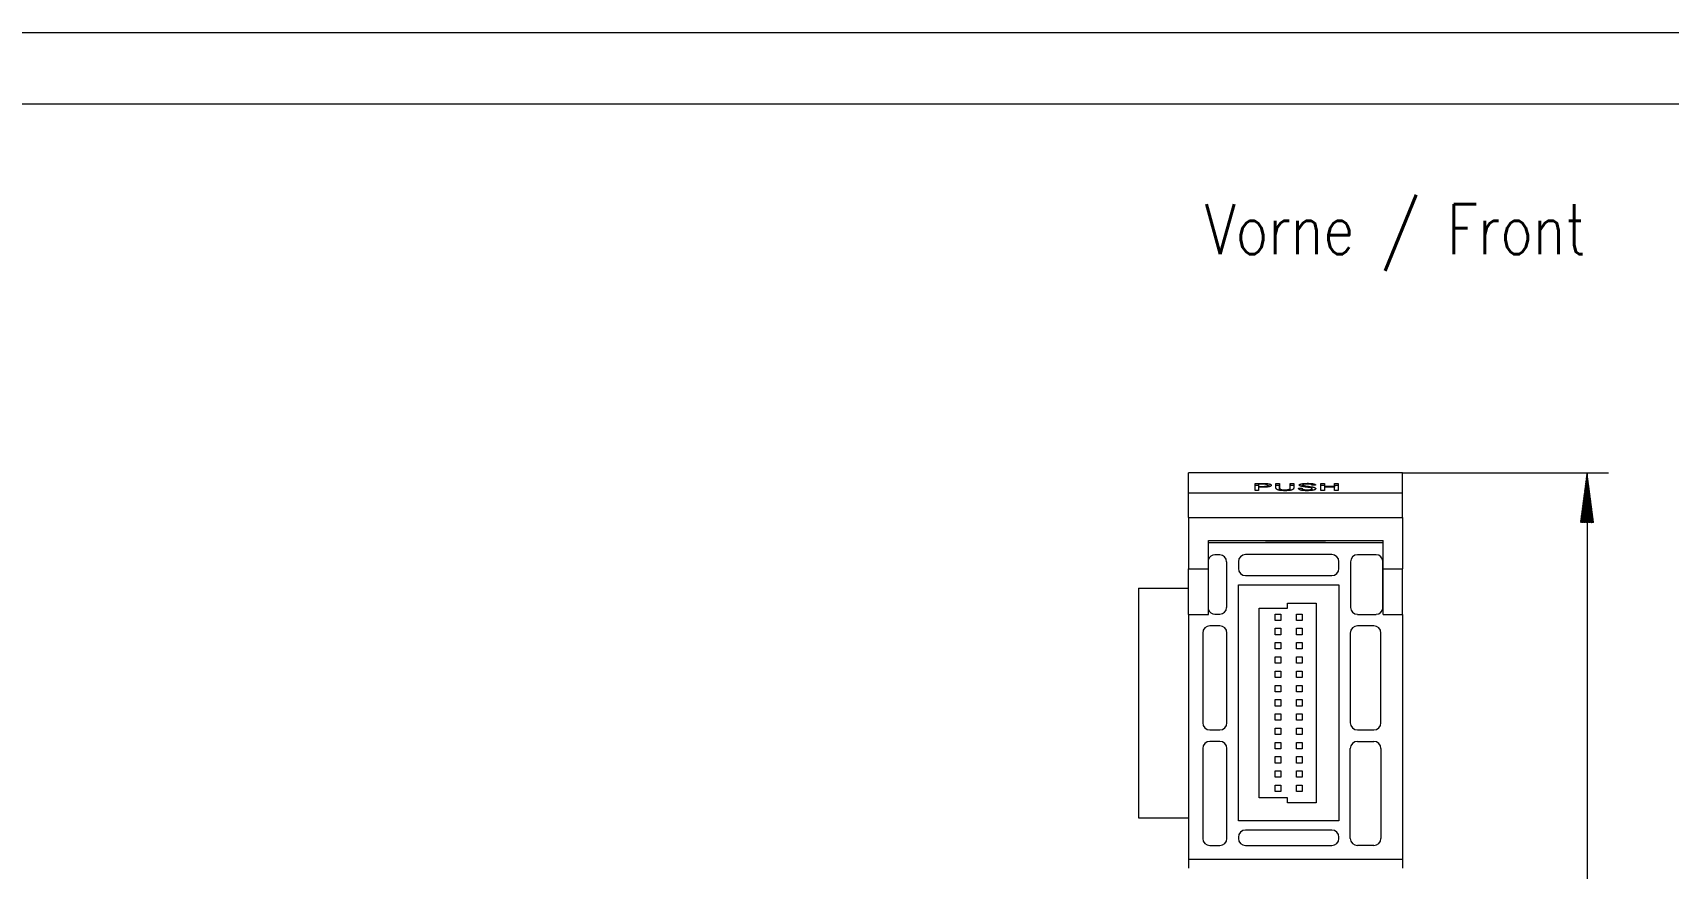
# Model space of a CAD drawing. Header units: millimetres. Extents: x 0 to 420, y 0 to 297.
# Drawn here: x 114.7 to 229.4, y 238.4 to 297 of the extents above; entities that cross this region are included whole.
import ezdxf

# ---------------------------------------------------------------- set-up
doc = ezdxf.new("R2010")
doc.units = ezdxf.units.MM
for name, color, linetype in [('1', 7, 'Continuous'), ('106', 7, 'Continuous'), ('201', 7, 'Continuous')]:
    doc.layers.add(name, color=color, linetype=linetype)
doc.styles.add('latin_extended', font='simplex.shx')

msp = doc.modelspace()

# ---------------------------------------------------------------- hatches: boundary and pattern name
at = {"layer": '106', "linetype": 'Continuous', "lineweight": 13}
h = msp.add_hatch(dxfattribs=at)
h.set_pattern_fill('ANSI31', scale=0.0062, style=0)
h.paths.add_polyline_path([(223.68, 266.14), (224.14, 262.64), (223.21, 262.64)], flags=0)

# ---------------------------------------------------------------- linework, layer by layer
at = {"layer": '1', "color": 7, "linetype": 'Continuous', "lineweight": 13}
for p, q in [((210.73, 266.14), (195.73, 266.14)), ((195.73, 264.7), (195.73, 266.14)), ((210.73, 264.7), (210.73, 266.14)), ((200.4, 264.89), (200.4, 265.39)), ((200.65, 265.34), (200.65, 265.18)), ((200.65, 265.18), (200.65, 265.12)), ((200.65, 265.12), (200.65, 264.89)), ((201.28, 265.14), (201.28, 265.26)), ((201.86, 265.39), (202.12, 265.39)), ((201.86, 265.2), (201.86, 265.31)), ((202.12, 265.24), (201.86, 265.24)), ((201.86, 265.13), (201.86, 265.15)), ((202.12, 265.39), (202.12, 265.24)), ((202.87, 265.39), (202.87, 265.24)), ((202.87, 265.39), (203.12, 265.39)), ((203.12, 265.24), (202.87, 265.24)), ((202.87, 264.88), (202.87, 265.11)), ((203.12, 265.16), (203.12, 265.11)), ((203.45, 265.05), (203.71, 265.05)), ((203.71, 265.05), (203.71, 264.9)), ((203.76, 265.28), (203.76, 265.17)), ((204.38, 265.26), (204.38, 265.27)), ((204.64, 265.26), (204.38, 265.26)), ((204.4, 264.9), (204.4, 265.02)), ((205.01, 265.39), (205.27, 265.39)), ((205.01, 264.89), (205.01, 265.39)), ((205.27, 265.24), (205.01, 265.24)), ((205.27, 265.39), (205.27, 265.19)), ((205.27, 265.19), (205.27, 265.13)), ((205.27, 265.19), (205.97, 265.19)), ((205.97, 265.13), (205.27, 265.13)), ((205.27, 265.13), (205.27, 264.89)), ((205.97, 265.39), (206.23, 265.39)), ((205.97, 265.19), (205.97, 265.39)), ((206.23, 265.24), (205.97, 265.24)), ((205.97, 265.19), (205.97, 265.13)), ((205.97, 264.89), (205.97, 265.13)), ((206.23, 265.39), (206.23, 264.89)), ((195.73, 263), (195.73, 264.7)), ((210.73, 264.7), (195.73, 264.7)), ((200.65, 264.89), (200.4, 264.89)), ((205.27, 264.89), (205.01, 264.89)), ((206.23, 264.89), (205.97, 264.89)), ((210.73, 263), (210.73, 264.7)), ((195.73, 263), (210.73, 263)), ((195.73, 263), (195.73, 259.4)), ((210.73, 263), (210.73, 259.4)), ((197.13, 259.4), (197.13, 261.38)), ((197.13, 261.38), (209.38, 261.38)), ((197.13, 261.25), (209.38, 261.25)), ((197.93, 260.38), (197.58, 260.38)), ((205.78, 260.4), (199.73, 260.4)), ((201.13, 261.34), (201.13, 261.36)), ((201.13, 261.36), (205.33, 261.36)), ((205.33, 261.34), (201.13, 261.34)), ((205.33, 261.36), (205.33, 261.34)), ((208.88, 260.39), (207.58, 260.39)), ((209.38, 259.4), (209.38, 261.38)), ((195.73, 259.4), (197.13, 259.4)), ((195.73, 256.2), (195.73, 259.4)), ((197.13, 256.2), (197.13, 259.4)), ((198.41, 256.7), (198.41, 259.9)), ((199.23, 259.9), (199.23, 259.43)), ((206.28, 259.43), (206.28, 259.9)), ((207.1, 259.9), (207.1, 256.7)), ((209.37, 256.7), (209.37, 259.9)), ((209.38, 259.4), (210.73, 259.4)), ((209.38, 256.2), (209.38, 259.4)), ((210.73, 256.2), (210.73, 259.4)), ((192.23, 258.05), (192.23, 241.95)), ((192.23, 258.05), (195.73, 258.05)), ((199.23, 241.73), (199.23, 258.28)), ((199.23, 258.28), (206.28, 258.28)), ((199.73, 258.93), (205.78, 258.93)), ((206.28, 258.28), (206.28, 241.73)), ((202.68, 256.65), (202.68, 257)), ((202.68, 257), (204.68, 257)), ((204.68, 257), (204.68, 243)), ((195.73, 256.2), (195.73, 239.05)), ((195.73, 256.2), (197.13, 256.2)), ((197.58, 256.22), (197.93, 256.22)), ((200.68, 256.65), (202.68, 256.65)), ((200.68, 243.35), (200.68, 256.65)), ((201.81, 256.23), (202.21, 256.23)), ((201.81, 255.78), (201.81, 256.23)), ((202.21, 255.78), (201.81, 255.78)), ((202.21, 256.23), (202.21, 255.78)), ((203.31, 255.78), (203.31, 256.23)), ((203.31, 256.23), (203.71, 256.23)), ((203.71, 255.78), (203.31, 255.78)), ((203.71, 256.23), (203.71, 255.78)), ((207.58, 256.21), (208.88, 256.21)), ((209.38, 256.2), (210.73, 256.2)), ((210.73, 256.2), (210.73, 239.05)), ((196.73, 254.9), (196.73, 248.6)), ((197.93, 255.4), (197.23, 255.4)), ((198.43, 248.6), (198.43, 254.9)), ((201.81, 255.23), (202.21, 255.23)), ((201.81, 254.78), (201.81, 255.23)), ((202.21, 254.78), (201.81, 254.78)), ((202.21, 255.23), (202.21, 254.78)), ((203.31, 254.78), (203.31, 255.23)), ((203.31, 255.23), (203.71, 255.23)), ((203.71, 254.78), (203.31, 254.78)), ((203.71, 255.23), (203.71, 254.78)), ((207.08, 254.9), (207.08, 248.6)), ((208.73, 255.4), (207.58, 255.4)), ((209.23, 248.6), (209.23, 254.9)), ((201.81, 254.23), (202.21, 254.23)), ((201.81, 253.78), (201.81, 254.23)), ((202.21, 253.78), (201.81, 253.78)), ((202.21, 254.23), (202.21, 253.78)), ((203.31, 254.23), (203.71, 254.23)), ((203.31, 253.78), (203.31, 254.23)), ((203.71, 253.78), (203.31, 253.78)), ((203.71, 254.23), (203.71, 253.78)), ((201.81, 252.78), (201.81, 253.23)), ((201.81, 253.23), (202.21, 253.23)), ((202.21, 252.78), (201.81, 252.78)), ((202.21, 253.23), (202.21, 252.78)), ((203.31, 253.23), (203.71, 253.23)), ((203.31, 252.78), (203.31, 253.23)), ((203.71, 252.78), (203.31, 252.78)), ((203.71, 253.23), (203.71, 252.78)), ((201.81, 251.78), (201.81, 252.23)), ((201.81, 252.23), (202.21, 252.23)), ((202.21, 251.78), (201.81, 251.78)), ((201.81, 250.78), (201.81, 251.23)), ((201.81, 251.23), (202.21, 251.23)), ((202.21, 252.23), (202.21, 251.78)), ((202.21, 251.23), (202.21, 250.78)), ((203.31, 252.23), (203.71, 252.23)), ((203.31, 251.78), (203.31, 252.23)), ((203.71, 251.78), (203.31, 251.78)), ((203.31, 251.23), (203.71, 251.23)), ((203.31, 250.78), (203.31, 251.23)), ((203.71, 252.23), (203.71, 251.78)), ((203.71, 251.23), (203.71, 250.78)), ((202.21, 250.78), (201.81, 250.78)), ((201.81, 250.23), (202.21, 250.23)), ((201.81, 249.78), (201.81, 250.23)), ((202.21, 250.23), (202.21, 249.78)), ((203.71, 250.78), (203.31, 250.78)), ((203.31, 250.23), (203.71, 250.23)), ((203.31, 249.78), (203.31, 250.23)), ((203.71, 250.23), (203.71, 249.78)), ((202.21, 249.78), (201.81, 249.78)), ((201.81, 248.78), (201.81, 249.23)), ((201.81, 249.23), (202.21, 249.23)), ((202.21, 249.23), (202.21, 248.78)), ((203.71, 249.78), (203.31, 249.78)), ((203.31, 249.23), (203.71, 249.23)), ((203.31, 248.78), (203.31, 249.23)), ((203.71, 249.23), (203.71, 248.78)), ((197.23, 248.1), (197.93, 248.1)), ((202.21, 248.78), (201.81, 248.78)), ((201.81, 247.78), (201.81, 248.23)), ((201.81, 248.23), (202.21, 248.23)), ((202.21, 247.78), (201.81, 247.78)), ((202.21, 248.23), (202.21, 247.78)), ((203.71, 248.78), (203.31, 248.78)), ((203.31, 248.23), (203.71, 248.23)), ((203.31, 247.78), (203.31, 248.23)), ((203.71, 247.78), (203.31, 247.78)), ((203.71, 248.23), (203.71, 247.78)), ((207.58, 248.1), (208.73, 248.1)), ((196.73, 246.8), (196.73, 240.5)), ((197.93, 247.3), (197.23, 247.3)), ((198.43, 240.5), (198.43, 246.8)), ((201.81, 247.23), (202.21, 247.23)), ((201.81, 246.78), (201.81, 247.23)), ((202.21, 246.78), (201.81, 246.78)), ((202.21, 247.23), (202.21, 246.78)), ((203.31, 246.78), (203.31, 247.23)), ((203.31, 247.23), (203.71, 247.23)), ((203.71, 246.78), (203.31, 246.78)), ((203.71, 247.23), (203.71, 246.78)), ((207.08, 240.5), (207.08, 246.8)), ((207.58, 247.3), (208.73, 247.3)), ((209.23, 246.8), (209.23, 240.5)), ((201.81, 246.23), (202.21, 246.23)), ((201.81, 245.78), (201.81, 246.23)), ((202.21, 245.78), (201.81, 245.78)), ((202.21, 246.23), (202.21, 245.78)), ((203.31, 245.78), (203.31, 246.23)), ((203.31, 246.23), (203.71, 246.23)), ((203.71, 245.78), (203.31, 245.78)), ((203.71, 246.23), (203.71, 245.78)), ((201.81, 244.78), (201.81, 245.23)), ((201.81, 245.23), (202.21, 245.23)), ((202.21, 244.78), (201.81, 244.78)), ((202.21, 245.23), (202.21, 244.78)), ((203.31, 245.23), (203.71, 245.23)), ((203.31, 244.78), (203.31, 245.23)), ((203.71, 244.78), (203.31, 244.78)), ((203.71, 245.23), (203.71, 244.78)), ((202.68, 243.35), (200.68, 243.35)), ((201.81, 243.78), (201.81, 244.23)), ((201.81, 244.23), (202.21, 244.23)), ((202.21, 243.78), (201.81, 243.78)), ((202.21, 244.23), (202.21, 243.78)), ((202.68, 243), (202.68, 243.35)), ((203.31, 244.23), (203.71, 244.23)), ((203.31, 243.78), (203.31, 244.23)), ((203.71, 243.78), (203.31, 243.78)), ((203.71, 244.23), (203.71, 243.78)), ((204.68, 243), (202.68, 243)), ((192.23, 241.95), (195.73, 241.95)), ((206.28, 241.73), (199.23, 241.73)), ((205.78, 241.08), (199.73, 241.08)), ((197.23, 240), (197.93, 240)), ((199.23, 240.58), (199.23, 240.5)), ((199.73, 240), (205.78, 240)), ((206.28, 240.5), (206.28, 240.58)), ((208.73, 240), (207.58, 240)), ((195.73, 239.05), (195.73, 238.4)), ((195.73, 239.05), (210.73, 239.05)), ((210.73, 239.05), (210.73, 238.4))]:
    msp.add_line(p, q, dxfattribs=at)
for centre, radius, start, end in [((197.58, 259.9), 0.478, 90, 160.2308), ((197.93, 259.9), 0.478, 0, 90), ((199.73, 259.9), 0.5, 90, 180), ((205.78, 259.9), 0.5, 0, 90), ((207.58, 259.9), 0.487, 90, 180), ((208.88, 259.9), 0.487, 0, 90), ((199.73, 259.43), 0.5, 180, 270), ((205.78, 259.43), 0.5, 270, 360), ((197.58, 256.7), 0.478, 199.7692, 270), ((197.93, 256.7), 0.478, 270, 360), ((207.58, 256.7), 0.487, 180, 270), ((208.88, 256.7), 0.487, 270, 360), ((197.23, 254.9), 0.5, 90, 180), ((197.93, 254.9), 0.5, 0, 90), ((207.58, 254.9), 0.5, 90, 180), ((208.73, 254.9), 0.5, 0, 90), ((197.23, 248.6), 0.5, 180, 270), ((197.93, 248.6), 0.5, 270, 360), ((207.58, 248.6), 0.5, 180, 270), ((208.73, 248.6), 0.5, 270, 360), ((197.23, 246.8), 0.5, 90, 180), ((197.93, 246.8), 0.5, 0, 90), ((207.58, 246.8), 0.5, 90, 180), ((208.73, 246.8), 0.5, 0, 90), ((199.73, 240.58), 0.5, 90, 180), ((205.78, 240.58), 0.5, 0, 90), ((197.23, 240.5), 0.5, 180, 270), ((197.93, 240.5), 0.5, 270, 360), ((199.73, 240.5), 0.5, 180, 270), ((205.78, 240.5), 0.5, 270, 360), ((207.58, 240.5), 0.5, 180, 270), ((208.73, 240.5), 0.5, 270, 0)]:
    msp.add_arc(centre, radius, start, end, dxfattribs=at)
for points, knots in [([(200.4, 265.39), (200.51, 265.39), (200.62, 265.39), (200.79, 265.39), (200.84, 265.39), (200.96, 265.39), (201.01, 265.39), (201.1, 265.38), (201.12, 265.38), (201.17, 265.38), (201.18, 265.38), (201.21, 265.38), (201.22, 265.38), (201.26, 265.38), (201.29, 265.37), (201.32, 265.37), (201.34, 265.37), (201.36, 265.36), (201.37, 265.36), (201.4, 265.35), (201.42, 265.35), (201.45, 265.34), (201.45, 265.34), (201.47, 265.33), (201.48, 265.33), (201.51, 265.32), (201.52, 265.31), (201.53, 265.29), (201.54, 265.29), (201.54, 265.28), (201.54, 265.28), (201.54, 265.27), (201.54, 265.26), (201.54, 265.25), (201.54, 265.24), (201.53, 265.23), (201.53, 265.23), (201.53, 265.22), (201.52, 265.22), (201.51, 265.21), (201.5, 265.2), (201.48, 265.19), (201.48, 265.19), (201.46, 265.18), (201.45, 265.18), (201.43, 265.17), (201.41, 265.17), (201.38, 265.16), (201.37, 265.16), (201.35, 265.15), (201.33, 265.15), (201.3, 265.14), (201.27, 265.14), (201.23, 265.14), (201.22, 265.13), (201.19, 265.13), (201.18, 265.13), (201.14, 265.13), (201.11, 265.13), (201.07, 265.13), (201.05, 265.13), (201.02, 265.13), (201.01, 265.12), (200.97, 265.12), (200.94, 265.12), (200.88, 265.12), (200.85, 265.12), (200.76, 265.12), (200.71, 265.12), (200.65, 265.12)], [0, 0, 0, 0, 0.125, 0.125, 0.1875, 0.1875, 0.25, 0.25, 0.28125, 0.28125, 0.296875, 0.296875, 0.3125, 0.3125, 0.34375, 0.34375, 0.359375, 0.359375, 0.375, 0.375, 0.40625, 0.40625, 0.421875, 0.421875, 0.4375, 0.4375, 0.5, 0.5, 0.515625, 0.515625, 0.53125, 0.53125, 0.5625, 0.5625, 0.59375, 0.59375, 0.609375, 0.609375, 0.625, 0.625, 0.65625, 0.65625, 0.671875, 0.671875, 0.6875, 0.6875, 0.71875, 0.71875, 0.734375, 0.734375, 0.75, 0.75, 0.78125, 0.78125, 0.796875, 0.796875, 0.8125, 0.8125, 0.84375, 0.84375, 0.859375, 0.859375, 0.875, 0.875, 0.90625, 0.90625, 0.9375, 0.9375, 1, 1, 1, 1]), ([(200.65, 265.18), (200.68, 265.18), (200.72, 265.18), (200.79, 265.18), (200.83, 265.18), (200.88, 265.18), (200.9, 265.18), (200.93, 265.18), (200.95, 265.18), (200.97, 265.18), (200.98, 265.18), (201, 265.18), (201.01, 265.18), (201.04, 265.18), (201.05, 265.18), (201.09, 265.19), (201.1, 265.19), (201.13, 265.19), (201.15, 265.19), (201.17, 265.2), (201.18, 265.2), (201.19, 265.2), (201.2, 265.2), (201.22, 265.21), (201.23, 265.21), (201.24, 265.22), (201.24, 265.22), (201.25, 265.22), (201.25, 265.22), (201.26, 265.23), (201.27, 265.23), (201.28, 265.24), (201.28, 265.25), (201.28, 265.25), (201.28, 265.26), (201.28, 265.27), (201.28, 265.27), (201.28, 265.28), (201.28, 265.28), (201.28, 265.28), (201.27, 265.28), (201.27, 265.29), (201.26, 265.29), (201.25, 265.3), (201.25, 265.3), (201.24, 265.3), (201.24, 265.31), (201.22, 265.31), (201.21, 265.31), (201.2, 265.32), (201.19, 265.32), (201.18, 265.32), (201.17, 265.32), (201.15, 265.33), (201.13, 265.33), (201.11, 265.33), (201.1, 265.33), (201.09, 265.33), (201.08, 265.34), (201.05, 265.34), (201.04, 265.34), (201, 265.34), (200.98, 265.34), (200.93, 265.34), (200.9, 265.34), (200.84, 265.34), (200.83, 265.34), (200.79, 265.34), (200.77, 265.34), (200.72, 265.34), (200.68, 265.34), (200.65, 265.34)], [0, 0, 0, 0, 0.0625, 0.0625, 0.125, 0.125, 0.15625, 0.15625, 0.1875, 0.1875, 0.203125, 0.203125, 0.21875, 0.21875, 0.25, 0.25, 0.28125, 0.28125, 0.3125, 0.3125, 0.328125, 0.328125, 0.34375, 0.34375, 0.375, 0.375, 0.390625, 0.390625, 0.40625, 0.40625, 0.4375, 0.4375, 0.46875, 0.46875, 0.5, 0.5, 0.53125, 0.53125, 0.546875, 0.546875, 0.5625, 0.5625, 0.59375, 0.59375, 0.609375, 0.609375, 0.625, 0.625, 0.65625, 0.65625, 0.671875, 0.671875, 0.6875, 0.6875, 0.71875, 0.71875, 0.734375, 0.734375, 0.75, 0.75, 0.78125, 0.78125, 0.8125, 0.8125, 0.875, 0.875, 0.90625, 0.90625, 0.9375, 0.9375, 1, 1, 1, 1]), ([(201.45, 265.18), (201.45, 265.18), (201.45, 265.18), (201.43, 265.19), (201.42, 265.19), (201.4, 265.2), (201.39, 265.2), (201.36, 265.21), (201.34, 265.22), (201.31, 265.22), (201.3, 265.22), (201.29, 265.23)], [0, 0, 0, 0, 0.094175, 0.094175, 0.283283, 0.283283, 0.47239, 0.47239, 0.850605, 0.850605, 1, 1, 1, 1]), ([(203.12, 265.39), (203.12, 265.34), (203.12, 265.3), (203.12, 265.23), (203.12, 265.2), (203.12, 265.17), (203.12, 265.15), (203.12, 265.13), (203.12, 265.12), (203.12, 265.11), (203.12, 265.08), (203.12, 265.05), (203.1, 265.02), (203.1, 265.01), (203.09, 265), (203.08, 265), (203.07, 264.98), (203.06, 264.98), (203.04, 264.97), (203.04, 264.96), (203.03, 264.96), (203.02, 264.95), (203, 264.95), (202.99, 264.94), (202.96, 264.93), (202.95, 264.93), (202.94, 264.92), (202.93, 264.92), (202.9, 264.92), (202.88, 264.91), (202.84, 264.9), (202.81, 264.9), (202.78, 264.9), (202.77, 264.89), (202.74, 264.89), (202.73, 264.89), (202.7, 264.89), (202.67, 264.89), (202.62, 264.88), (202.6, 264.88), (202.55, 264.88), (202.52, 264.88), (202.45, 264.88), (202.4, 264.88), (202.32, 264.89), (202.3, 264.89), (202.25, 264.89), (202.22, 264.89), (202.19, 264.9), (202.18, 264.9), (202.15, 264.9), (202.14, 264.9), (202.11, 264.91), (202.09, 264.91), (202.05, 264.92), (202.03, 264.93), (202, 264.94), (201.98, 264.94), (201.96, 264.95), (201.95, 264.96), (201.93, 264.97), (201.93, 264.97), (201.92, 264.98), (201.91, 264.98), (201.89, 265), (201.88, 265.01), (201.87, 265.03), (201.87, 265.04), (201.87, 265.05), (201.86, 265.06), (201.86, 265.08), (201.86, 265.1), (201.86, 265.11), (201.86, 265.13), (201.86, 265.15), (201.86, 265.16), (201.86, 265.2), (201.86, 265.23), (201.86, 265.3), (201.86, 265.34), (201.86, 265.39)], [0, 0, 0, 0, 0.125, 0.125, 0.1875, 0.1875, 0.21875, 0.234375, 0.234375, 0.25, 0.25, 0.3125, 0.3125, 0.328125, 0.328125, 0.34375, 0.34375, 0.359375, 0.359375, 0.367188, 0.367188, 0.375, 0.375, 0.390625, 0.390625, 0.398438, 0.398438, 0.40625, 0.40625, 0.421875, 0.421875, 0.4375, 0.4375, 0.445313, 0.445313, 0.453125, 0.453125, 0.46875, 0.46875, 0.484375, 0.484375, 0.5, 0.5, 0.53125, 0.53125, 0.546875, 0.546875, 0.5625, 0.5625, 0.570313, 0.570313, 0.578125, 0.578125, 0.59375, 0.59375, 0.609375, 0.609375, 0.625, 0.625, 0.640625, 0.640625, 0.648438, 0.648438, 0.65625, 0.65625, 0.6875, 0.6875, 0.703125, 0.703125, 0.71875, 0.71875, 0.75, 0.765625, 0.765625, 0.78125, 0.8125, 0.8125, 0.875, 0.875, 1, 1, 1, 1]), ([(202.12, 265.39), (202.12, 265.37), (202.12, 265.35), (202.12, 265.31), (202.12, 265.29), (202.12, 265.26), (202.12, 265.25), (202.12, 265.23), (202.12, 265.2), (202.12, 265.17), (202.12, 265.13), (202.11, 265.11), (202.12, 265.07), (202.12, 265.06), (202.12, 265.04), (202.13, 265.03), (202.14, 265.01), (202.15, 265.01), (202.16, 265), (202.17, 264.99), (202.18, 264.98), (202.19, 264.98), (202.2, 264.98), (202.2, 264.97), (202.22, 264.97), (202.22, 264.97), (202.24, 264.96), (202.24, 264.96), (202.27, 264.95), (202.29, 264.95), (202.32, 264.95), (202.33, 264.95), (202.35, 264.95), (202.36, 264.95), (202.39, 264.94), (202.41, 264.94), (202.45, 264.94), (202.47, 264.94), (202.52, 264.94), (202.54, 264.94), (202.57, 264.94), (202.58, 264.94), (202.6, 264.94), (202.61, 264.94), (202.64, 264.95), (202.66, 264.95), (202.69, 264.95), (202.7, 264.96), (202.71, 264.96), (202.72, 264.96), (202.75, 264.97), (202.76, 264.97), (202.78, 264.98), (202.79, 264.98), (202.8, 264.98), (202.81, 264.99), (202.82, 264.99), (202.83, 265), (202.84, 265.01), (202.84, 265.01), (202.84, 265.02), (202.85, 265.02), (202.85, 265.03), (202.85, 265.03), (202.86, 265.04), (202.86, 265.05), (202.86, 265.06), (202.86, 265.08), (202.87, 265.1), (202.87, 265.11), (202.87, 265.13), (202.87, 265.14), (202.87, 265.17), (202.87, 265.19), (202.87, 265.23), (202.87, 265.25), (202.87, 265.31), (202.87, 265.35), (202.87, 265.39)], [0, 0, 0, 0, 0.0625, 0.0625, 0.125, 0.125, 0.15625, 0.15625, 0.1875, 0.25, 0.25, 0.3125, 0.3125, 0.34375, 0.34375, 0.375, 0.375, 0.390625, 0.390625, 0.40625, 0.40625, 0.414062, 0.414062, 0.421875, 0.421875, 0.429687, 0.429687, 0.4375, 0.4375, 0.453125, 0.453125, 0.460937, 0.460937, 0.46875, 0.46875, 0.484375, 0.484375, 0.5, 0.5, 0.515625, 0.515625, 0.523437, 0.523437, 0.53125, 0.53125, 0.546875, 0.546875, 0.554687, 0.554687, 0.5625, 0.5625, 0.578125, 0.578125, 0.585937, 0.585937, 0.59375, 0.59375, 0.609375, 0.609375, 0.617187, 0.617187, 0.625, 0.625, 0.640625, 0.640625, 0.65625, 0.65625, 0.6875, 0.6875, 0.71875, 0.71875, 0.75, 0.75, 0.8125, 0.8125, 0.875, 0.875, 1, 1, 1, 1]), ([(202.12, 264.91), (202.12, 264.92), (202.12, 264.92), (202.12, 264.95), (202.12, 264.98), (202.12, 265.02), (202.12, 265.03), (202.12, 265.06), (202.12, 265.07), (202.12, 265.11), (202.12, 265.14), (202.12, 265.19), (202.12, 265.22), (202.12, 265.24)], [0, 0, 0, 0, 0.059709, 0.059709, 0.294781, 0.294781, 0.412318, 0.412318, 0.529854, 0.529854, 0.764927, 0.764927, 1, 1, 1, 1]), ([(204.38, 265.26), (204.38, 265.27), (204.38, 265.27), (204.37, 265.28), (204.37, 265.28), (204.37, 265.29), (204.37, 265.29), (204.36, 265.3), (204.35, 265.31), (204.34, 265.31), (204.34, 265.32), (204.33, 265.32), (204.32, 265.32), (204.31, 265.33), (204.3, 265.33), (204.28, 265.33), (204.27, 265.33), (204.25, 265.34), (204.24, 265.34), (204.22, 265.34), (204.21, 265.34), (204.19, 265.34), (204.18, 265.34), (204.16, 265.34), (204.15, 265.35), (204.11, 265.35), (204.09, 265.35), (204.04, 265.35), (204.02, 265.35), (203.97, 265.34), (203.95, 265.34), (203.92, 265.34), (203.91, 265.34), (203.89, 265.34), (203.88, 265.34), (203.86, 265.33), (203.85, 265.33), (203.83, 265.33), (203.83, 265.33), (203.81, 265.32), (203.8, 265.32), (203.79, 265.31), (203.79, 265.31), (203.78, 265.3), (203.77, 265.3), (203.76, 265.29), (203.76, 265.29), (203.76, 265.28), (203.76, 265.28), (203.76, 265.27), (203.77, 265.27), (203.77, 265.27), (203.78, 265.26), (203.79, 265.25), (203.8, 265.25), (203.81, 265.24), (203.82, 265.24), (203.83, 265.24), (203.85, 265.23), (203.87, 265.23), (203.9, 265.22), (203.92, 265.22), (203.96, 265.21), (203.98, 265.21), (204.02, 265.2), (204.04, 265.2), (204.1, 265.19), (204.14, 265.19), (204.22, 265.17), (204.26, 265.17), (204.32, 265.16), (204.34, 265.16), (204.38, 265.15), (204.4, 265.15), (204.44, 265.14), (204.45, 265.14), (204.48, 265.13), (204.49, 265.13), (204.51, 265.13), (204.51, 265.12), (204.54, 265.12), (204.57, 265.11), (204.59, 265.1), (204.6, 265.09), (204.61, 265.09), (204.62, 265.08), (204.62, 265.08), (204.63, 265.07), (204.64, 265.07), (204.65, 265.05), (204.65, 265.05), (204.65, 265.04), (204.66, 265.03), (204.65, 265.02), (204.65, 265.01), (204.65, 265), (204.64, 264.99), (204.64, 264.99), (204.63, 264.98), (204.63, 264.98), (204.62, 264.97), (204.61, 264.97), (204.6, 264.96), (204.58, 264.95), (204.58, 264.95), (204.57, 264.94), (204.56, 264.94), (204.54, 264.93), (204.52, 264.93), (204.5, 264.92), (204.49, 264.92), (204.47, 264.92), (204.46, 264.91), (204.44, 264.91), (204.42, 264.91), (204.38, 264.9), (204.35, 264.9), (204.32, 264.89), (204.31, 264.89), (204.29, 264.89), (204.28, 264.89), (204.22, 264.89), (204.18, 264.88), (204.11, 264.88), (204.09, 264.88), (204.04, 264.88), (204.02, 264.88), (203.97, 264.88), (203.95, 264.88), (203.9, 264.88), (203.88, 264.89), (203.84, 264.89), (203.82, 264.89), (203.77, 264.89), (203.75, 264.89), (203.71, 264.9), (203.69, 264.9), (203.66, 264.91), (203.65, 264.91), (203.63, 264.91), (203.62, 264.92), (203.6, 264.92), (203.58, 264.93), (203.56, 264.93), (203.55, 264.94), (203.54, 264.94), (203.54, 264.94), (203.52, 264.95), (203.51, 264.96), (203.5, 264.97), (203.5, 264.97), (203.49, 264.98), (203.49, 264.98), (203.47, 264.99), (203.47, 265.01), (203.46, 265.03), (203.45, 265.04), (203.45, 265.05)], [0, 0, 0, 0, 0.015625, 0.015625, 0.023438, 0.023438, 0.03125, 0.03125, 0.046875, 0.046875, 0.054688, 0.054688, 0.0625, 0.0625, 0.070313, 0.070313, 0.078125, 0.078125, 0.085938, 0.085938, 0.09375, 0.09375, 0.101563, 0.101563, 0.109375, 0.109375, 0.125, 0.125, 0.140625, 0.140625, 0.15625, 0.15625, 0.164063, 0.164063, 0.171875, 0.171875, 0.179688, 0.179688, 0.1875, 0.1875, 0.195313, 0.195313, 0.203125, 0.203125, 0.21875, 0.21875, 0.226563, 0.226563, 0.234375, 0.242188, 0.242188, 0.25, 0.25, 0.265625, 0.265625, 0.273438, 0.273438, 0.28125, 0.28125, 0.296875, 0.296875, 0.3125, 0.3125, 0.328125, 0.328125, 0.34375, 0.34375, 0.375, 0.375, 0.40625, 0.40625, 0.421875, 0.421875, 0.4375, 0.4375, 0.453125, 0.453125, 0.460937, 0.460937, 0.46875, 0.46875, 0.484375, 0.5, 0.5, 0.507812, 0.507812, 0.515625, 0.515625, 0.53125, 0.53125, 0.546875, 0.546875, 0.5625, 0.5625, 0.578125, 0.578125, 0.59375, 0.59375, 0.601562, 0.601562, 0.609375, 0.609375, 0.625, 0.625, 0.632812, 0.632812, 0.640625, 0.640625, 0.65625, 0.65625, 0.664062, 0.664062, 0.671875, 0.671875, 0.6875, 0.6875, 0.703125, 0.703125, 0.710938, 0.710938, 0.71875, 0.71875, 0.75, 0.75, 0.765625, 0.765625, 0.78125, 0.78125, 0.796875, 0.796875, 0.8125, 0.8125, 0.828125, 0.828125, 0.84375, 0.84375, 0.859375, 0.859375, 0.867187, 0.867187, 0.875, 0.875, 0.890625, 0.890625, 0.898437, 0.898437, 0.90625, 0.90625, 0.921875, 0.921875, 0.929687, 0.929687, 0.9375, 0.9375, 0.96875, 0.96875, 1, 1, 1, 1]), ([(203.71, 265.05), (203.71, 265.05), (203.71, 265.04), (203.71, 265.03), (203.71, 265.02), (203.72, 265.01), (203.72, 265.01), (203.73, 265), (203.74, 264.99), (203.74, 264.99), (203.75, 264.99), (203.76, 264.98), (203.77, 264.98), (203.78, 264.97), (203.79, 264.97), (203.8, 264.97), (203.81, 264.96), (203.83, 264.96), (203.84, 264.96), (203.87, 264.95), (203.89, 264.95), (203.92, 264.95), (203.93, 264.95), (203.96, 264.95), (203.97, 264.94), (204, 264.94), (204.03, 264.94), (204.06, 264.94), (204.07, 264.94), (204.09, 264.94), (204.11, 264.94), (204.14, 264.95), (204.16, 264.95), (204.2, 264.95), (204.21, 264.95), (204.23, 264.95), (204.24, 264.95), (204.26, 264.96), (204.27, 264.96), (204.29, 264.96), (204.3, 264.96), (204.31, 264.97), (204.32, 264.97), (204.34, 264.97), (204.34, 264.98), (204.36, 264.98), (204.37, 264.99), (204.38, 265), (204.39, 265), (204.39, 265.01), (204.39, 265.01), (204.4, 265.02), (204.4, 265.03), (204.4, 265.03), (204.39, 265.04), (204.39, 265.04), (204.38, 265.05), (204.38, 265.06), (204.37, 265.06), (204.36, 265.06), (204.34, 265.07), (204.33, 265.08), (204.28, 265.09), (204.25, 265.1), (204.19, 265.11), (204.17, 265.11), (204.13, 265.11), (204.11, 265.12), (204.05, 265.13), (204.01, 265.13), (203.95, 265.14), (203.93, 265.14), (203.89, 265.15), (203.85, 265.15), (203.81, 265.16), (203.77, 265.17), (203.75, 265.17), (203.7, 265.18), (203.66, 265.19), (203.62, 265.2), (203.6, 265.2), (203.58, 265.21), (203.55, 265.22), (203.53, 265.23), (203.52, 265.24), (203.52, 265.24), (203.51, 265.25), (203.51, 265.25), (203.51, 265.26), (203.5, 265.26), (203.5, 265.27), (203.5, 265.27), (203.5, 265.28), (203.5, 265.28), (203.5, 265.29), (203.51, 265.29), (203.51, 265.3), (203.52, 265.31), (203.53, 265.32), (203.53, 265.32), (203.54, 265.32), (203.54, 265.33), (203.56, 265.33), (203.57, 265.34), (203.59, 265.34), (203.59, 265.35), (203.61, 265.35), (203.61, 265.35), (203.64, 265.36), (203.65, 265.36), (203.68, 265.37), (203.69, 265.37), (203.71, 265.37), (203.72, 265.37), (203.75, 265.38), (203.77, 265.38), (203.81, 265.38), (203.83, 265.39), (203.87, 265.39), (203.89, 265.39), (203.94, 265.39), (203.96, 265.39), (204.01, 265.39), (204.05, 265.4), (204.1, 265.4), (204.14, 265.4), (204.17, 265.39), (204.23, 265.39), (204.28, 265.39), (204.33, 265.39), (204.34, 265.39), (204.37, 265.38), (204.38, 265.38), (204.41, 265.38), (204.43, 265.38), (204.45, 265.37), (204.46, 265.37), (204.48, 265.37), (204.51, 265.36), (204.53, 265.36), (204.55, 265.35), (204.56, 265.35), (204.57, 265.34), (204.57, 265.34), (204.59, 265.34), (204.6, 265.33), (204.61, 265.32), (204.62, 265.32), (204.63, 265.31), (204.63, 265.3), (204.64, 265.28), (204.64, 265.27), (204.64, 265.26)], [0, 0, 0, 0, 0.015625, 0.015625, 0.03125, 0.03125, 0.046875, 0.046875, 0.054687, 0.054687, 0.0625, 0.0625, 0.070312, 0.070312, 0.078125, 0.078125, 0.085937, 0.085937, 0.09375, 0.09375, 0.109375, 0.109375, 0.117187, 0.117187, 0.125, 0.125, 0.140625, 0.140625, 0.148437, 0.148437, 0.15625, 0.15625, 0.171875, 0.171875, 0.179688, 0.179688, 0.1875, 0.1875, 0.195313, 0.195313, 0.203125, 0.203125, 0.210938, 0.210938, 0.21875, 0.21875, 0.234375, 0.234375, 0.242188, 0.242188, 0.25, 0.257813, 0.257813, 0.265625, 0.265625, 0.28125, 0.28125, 0.289063, 0.289063, 0.296875, 0.296875, 0.3125, 0.3125, 0.34375, 0.34375, 0.359375, 0.359375, 0.375, 0.375, 0.40625, 0.40625, 0.421875, 0.421875, 0.4375, 0.453125, 0.453125, 0.46875, 0.46875, 0.5, 0.5, 0.515625, 0.515625, 0.53125, 0.546875, 0.546875, 0.554688, 0.554688, 0.5625, 0.5625, 0.578125, 0.578125, 0.585938, 0.585938, 0.59375, 0.59375, 0.609375, 0.609375, 0.625, 0.625, 0.632813, 0.632813, 0.640625, 0.640625, 0.65625, 0.65625, 0.664063, 0.664063, 0.671875, 0.671875, 0.6875, 0.6875, 0.695313, 0.695313, 0.703125, 0.703125, 0.71875, 0.71875, 0.734375, 0.734375, 0.75, 0.75, 0.765625, 0.765625, 0.78125, 0.796875, 0.796875, 0.8125, 0.8125, 0.84375, 0.84375, 0.851563, 0.851563, 0.859375, 0.859375, 0.875, 0.875, 0.882813, 0.882813, 0.890625, 0.90625, 0.90625, 0.914063, 0.914063, 0.921875, 0.921875, 0.9375, 0.9375, 0.953125, 0.953125, 0.96875, 0.96875, 1, 1, 1, 1]), ([(203.76, 265.23), (203.75, 265.23), (203.74, 265.23), (203.72, 265.23), (203.71, 265.22), (203.69, 265.22), (203.68, 265.22), (203.65, 265.21), (203.64, 265.21), (203.62, 265.2), (203.62, 265.2), (203.62, 265.2)], [0, 0, 0, 0, 0.194391, 0.194391, 0.386477, 0.386477, 0.578563, 0.578563, 0.962735, 0.962735, 1, 1, 1, 1])]:
    msp.add_open_spline(points, degree=3, knots=knots, dxfattribs=at)
msp.add_open_spline([(200.65, 265.24), (200.56, 265.24), (200.48, 265.24), (200.4, 265.24)], degree=3, dxfattribs=at)
at = {"layer": '106', "color": 7, "linetype": 'Continuous', "lineweight": 13}
for p, q in [((210.73, 266.14), (225.18, 266.14)), ((223.68, 266.14), (223.68, 149.1))]:
    msp.add_line(p, q, dxfattribs=at)
at = {"layer": '201', "color": 7, "linetype": 'Continuous', "lineweight": 18}
for p, q in [((420, 297), (0, 297)), ((415, 292), (5, 292))]:
    msp.add_line(p, q, dxfattribs=at)

# ---------------------------------------------------------------- texts
at = {"layer": '106', "color": 7, "linetype": 'Continuous', "lineweight": 18, "insert": (196.88, 280.3), "char_height": 3.5, "attachment_point": 7, "line_spacing_factor": 0.963855, "style": 'latin_extended'}
msp.add_mtext('\\W0.8027;Vorne / Front', dxfattribs=at)

doc.saveas('drawing.dxf')
